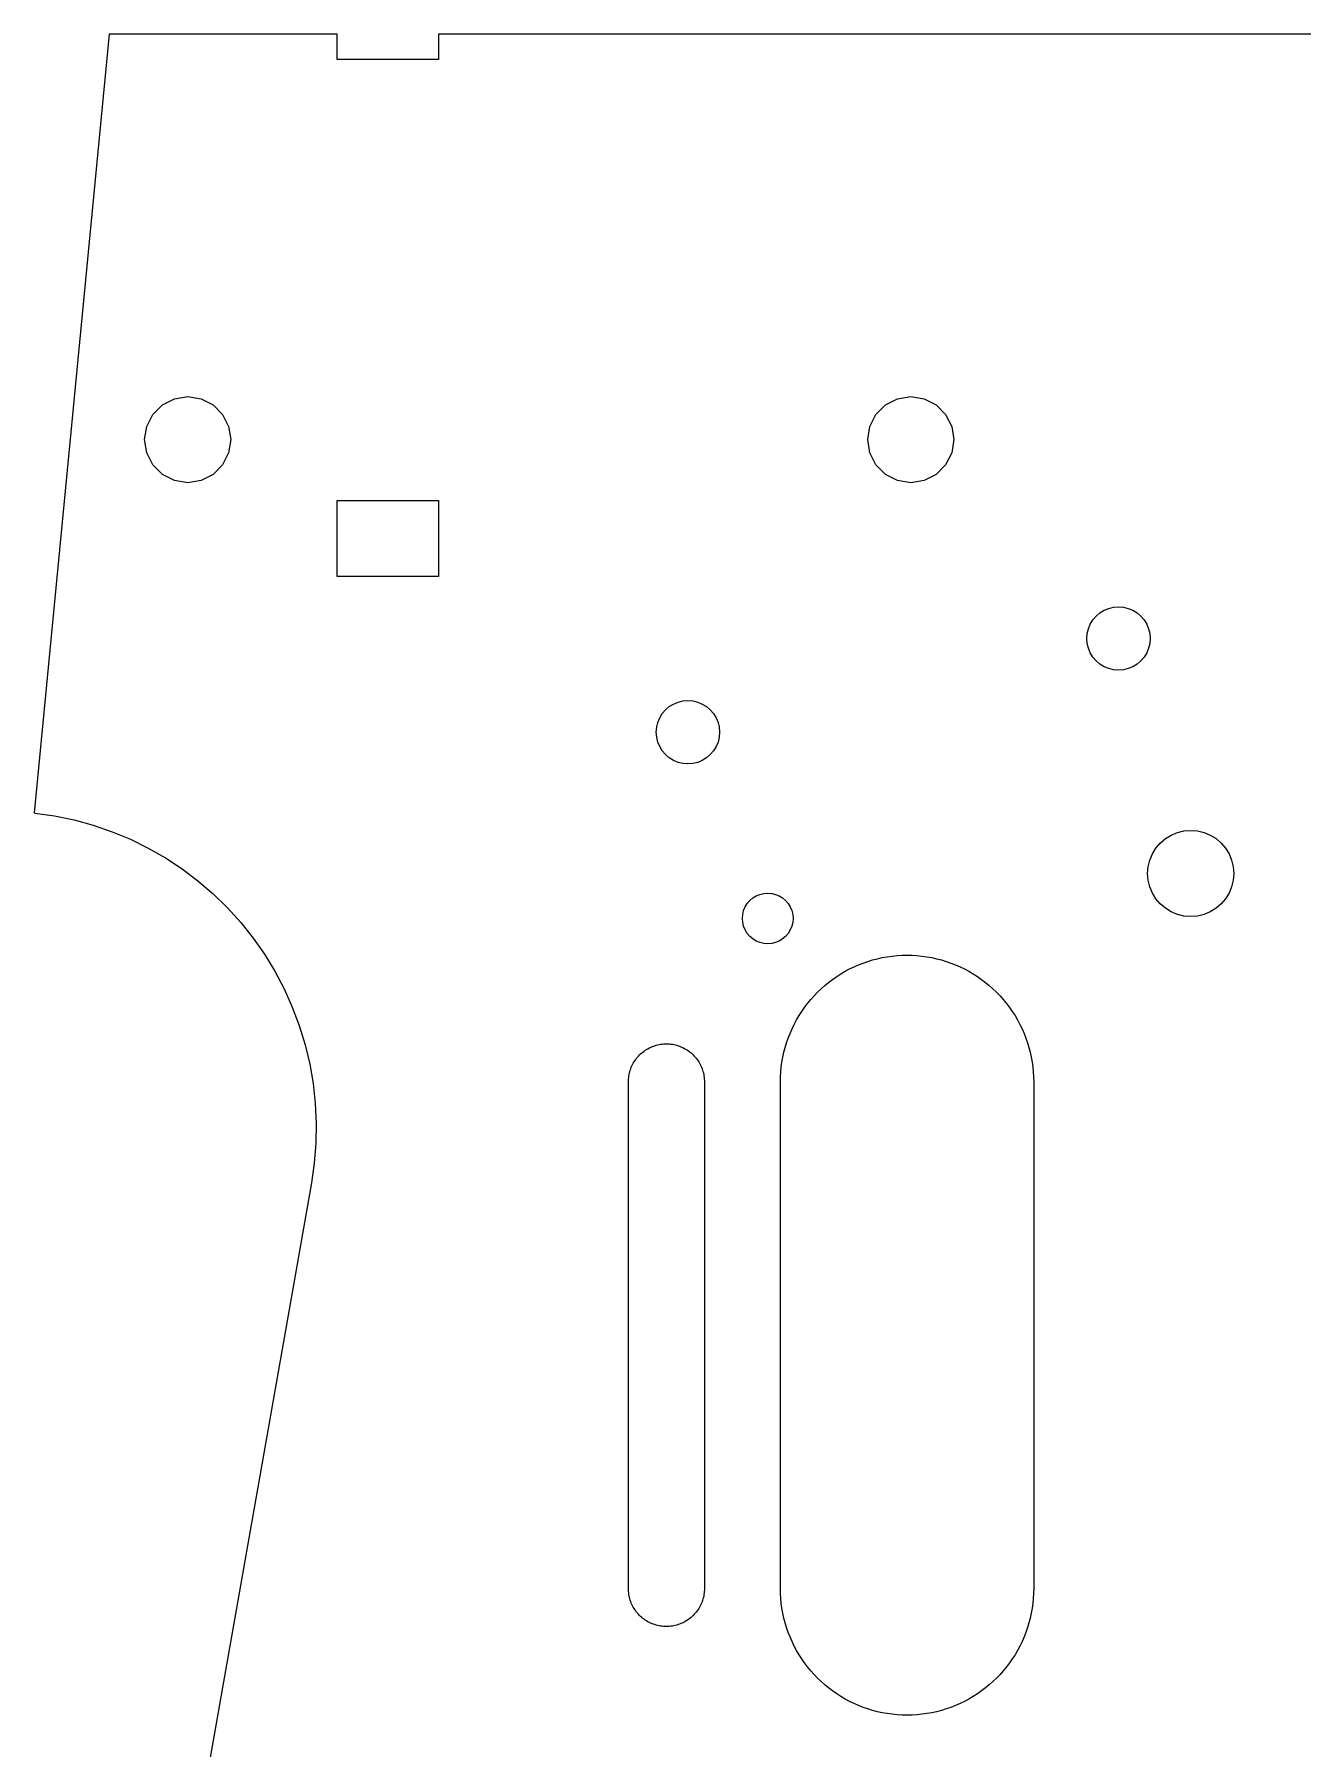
# Model space of a CAD drawing. Header units: metres. Extents: x -71 to 71, y -34 to 98.
# Drawn here: x -67.5 to -17.4, y 30.7 to 98.4 of the extents above; entities that cross this region are included whole.
import ezdxf

# ---------------------------------------------------------------- set-up
doc = ezdxf.new("R2010")
doc.units = ezdxf.units.M

msp = doc.modelspace()

# ---------------------------------------------------------------- linework, layer by layer
for p, q in [((-64.5, 98.401), (-67.4574, 67.6638)), ((-55.5, 98.401), (-64.5, 98.401)), ((-55.5, 97.4), (-55.5, 98.401)), ((55.5, 98.401), (-51.5, 98.401)), ((-51.5, 98.401), (-51.5, 97.4)), ((-51.5, 97.4), (-55.5, 97.4)), ((-62.3992, 83.7753), (-61.9253, 84.0168)), ((-61.9253, 84.0168), (-61.4, 84.1)), ((-61.4, 84.1), (-60.8747, 84.0168)), ((-60.8747, 84.0168), (-60.4008, 83.7753)), ((-33.8492, 83.7753), (-33.3753, 84.0168)), ((-33.3753, 84.0168), (-32.85, 84.1)), ((-32.85, 84.1), (-32.3247, 84.0168)), ((-32.3247, 84.0168), (-31.8508, 83.7753)), ((-63.0168, 82.9253), (-62.7753, 83.3992)), ((-62.7753, 83.3992), (-62.3992, 83.7753)), ((-60.4008, 83.7753), (-60.0247, 83.3992)), ((-60.0247, 83.3992), (-59.7832, 82.9253)), ((-34.4668, 82.9253), (-34.2253, 83.3992)), ((-34.2253, 83.3992), (-33.8492, 83.7753)), ((-31.8508, 83.7753), (-31.4747, 83.3992)), ((-31.4747, 83.3992), (-31.2332, 82.9253)), ((-63.1, 82.4), (-63.0168, 82.9253)), ((-59.7832, 82.9253), (-59.7, 82.4)), ((-34.55, 82.4), (-34.4668, 82.9253)), ((-31.2332, 82.9253), (-31.15, 82.4)), ((-63.0168, 81.8747), (-63.1, 82.4)), ((-59.7, 82.4), (-59.7832, 81.8747)), ((-34.4668, 81.8747), (-34.55, 82.4)), ((-31.15, 82.4), (-31.2332, 81.8747)), ((-62.7753, 81.4008), (-63.0168, 81.8747)), ((-62.3992, 81.0247), (-62.7753, 81.4008)), ((-60.0247, 81.4008), (-60.4008, 81.0247)), ((-59.7832, 81.8747), (-60.0247, 81.4008)), ((-34.2253, 81.4008), (-34.4668, 81.8747)), ((-33.8492, 81.0247), (-34.2253, 81.4008)), ((-31.4747, 81.4008), (-31.8508, 81.0247)), ((-31.2332, 81.8747), (-31.4747, 81.4008)), ((-61.9253, 80.7832), (-62.3992, 81.0247)), ((-61.4, 80.7), (-61.9253, 80.7832)), ((-60.8747, 80.7832), (-61.4, 80.7)), ((-60.4008, 81.0247), (-60.8747, 80.7832)), ((-33.3753, 80.7832), (-33.8492, 81.0247)), ((-32.85, 80.7), (-33.3753, 80.7832)), ((-32.3247, 80.7832), (-32.85, 80.7)), ((-31.8508, 81.0247), (-32.3247, 80.7832)), ((-55.5, 77), (-55.5, 80)), ((-55.5, 80), (-51.5, 80)), ((-51.5, 80), (-51.5, 77)), ((-51.5, 77), (-55.5, 77)), ((-24.8455, 75.7846), (-24.65, 75.8)), ((-24.65, 75.8), (-24.4545, 75.7846)), ((-25.7637, 75.1175), (-25.6613, 75.2847)), ((-25.6613, 75.2847), (-25.5339, 75.4339)), ((-25.5339, 75.4339), (-25.3847, 75.5613)), ((-25.3847, 75.5613), (-25.2175, 75.6637)), ((-25.2175, 75.6637), (-25.0363, 75.7388)), ((-25.0363, 75.7388), (-24.8455, 75.7846)), ((-24.4545, 75.7846), (-24.2637, 75.7388)), ((-24.2637, 75.7388), (-24.0825, 75.6637)), ((-24.0825, 75.6637), (-23.9153, 75.5613)), ((-23.9153, 75.5613), (-23.7661, 75.4339)), ((-23.7661, 75.4339), (-23.6387, 75.2847)), ((-23.6387, 75.2847), (-23.5362, 75.1175)), ((-25.9, 74.55), (-25.8846, 74.7455)), ((-25.8846, 74.3544), (-25.9, 74.55)), ((-25.8846, 74.7455), (-25.8388, 74.9363)), ((-25.8388, 74.9363), (-25.7637, 75.1175)), ((-23.5362, 75.1175), (-23.4612, 74.9363)), ((-23.4612, 74.9363), (-23.4154, 74.7455)), ((-23.4154, 74.7455), (-23.4, 74.55)), ((-23.4, 74.55), (-23.4154, 74.3544)), ((-25.8388, 74.1637), (-25.8846, 74.3544)), ((-25.7637, 73.9825), (-25.8388, 74.1637)), ((-25.6613, 73.8153), (-25.7637, 73.9825)), ((-25.5339, 73.6661), (-25.6613, 73.8153)), ((-23.6387, 73.8153), (-23.7661, 73.6661)), ((-23.5362, 73.9825), (-23.6387, 73.8153)), ((-23.4612, 74.1637), (-23.5362, 73.9825)), ((-23.4154, 74.3544), (-23.4612, 74.1637)), ((-25.3847, 73.5387), (-25.5339, 73.6661)), ((-25.2175, 73.4362), (-25.3847, 73.5387)), ((-25.0363, 73.3612), (-25.2175, 73.4362)), ((-24.8455, 73.3154), (-25.0363, 73.3612)), ((-24.65, 73.3), (-24.8455, 73.3154)), ((-24.4545, 73.3154), (-24.65, 73.3)), ((-24.2637, 73.3612), (-24.4545, 73.3154)), ((-24.0825, 73.4362), (-24.2637, 73.3612)), ((-23.9153, 73.5387), (-24.0825, 73.4362)), ((-23.7661, 73.6661), (-23.9153, 73.5387)), ((-42.5339, 71.7339), (-42.3847, 71.8613)), ((-42.3847, 71.8613), (-42.2175, 71.9637)), ((-42.2175, 71.9637), (-42.0363, 72.0388)), ((-42.0363, 72.0388), (-41.8455, 72.0846)), ((-41.8455, 72.0846), (-41.65, 72.1)), ((-41.65, 72.1), (-41.4545, 72.0846)), ((-41.4545, 72.0846), (-41.2637, 72.0388)), ((-41.2637, 72.0388), (-41.0825, 71.9637)), ((-41.0825, 71.9637), (-40.9153, 71.8613)), ((-40.9153, 71.8613), (-40.7661, 71.7339)), ((-42.8846, 71.0455), (-42.8388, 71.2363)), ((-42.8388, 71.2363), (-42.7637, 71.4175)), ((-42.7637, 71.4175), (-42.6613, 71.5847)), ((-42.6613, 71.5847), (-42.5339, 71.7339)), ((-40.7661, 71.7339), (-40.6387, 71.5847)), ((-40.6387, 71.5847), (-40.5362, 71.4175)), ((-40.5362, 71.4175), (-40.4612, 71.2363)), ((-40.4612, 71.2363), (-40.4154, 71.0455)), ((-42.9, 70.85), (-42.8846, 71.0455)), ((-42.8846, 70.6544), (-42.9, 70.85)), ((-42.8388, 70.4637), (-42.8846, 70.6544)), ((-42.7637, 70.2825), (-42.8388, 70.4637)), ((-40.4612, 70.4637), (-40.5362, 70.2825)), ((-40.4154, 70.6544), (-40.4612, 70.4637)), ((-40.4154, 71.0455), (-40.4, 70.85)), ((-40.4, 70.85), (-40.4154, 70.6544)), ((-42.6613, 70.1153), (-42.7637, 70.2825)), ((-42.5339, 69.9661), (-42.6613, 70.1153)), ((-42.3847, 69.8387), (-42.5339, 69.9661)), ((-42.2175, 69.7362), (-42.3847, 69.8387)), ((-42.0363, 69.6612), (-42.2175, 69.7362)), ((-41.0825, 69.7362), (-41.2637, 69.6612)), ((-40.9153, 69.8387), (-41.0825, 69.7362)), ((-40.7661, 69.9661), (-40.9153, 69.8387)), ((-40.6387, 70.1153), (-40.7661, 69.9661)), ((-40.5362, 70.2825), (-40.6387, 70.1153)), ((-41.8455, 69.6154), (-42.0363, 69.6612)), ((-41.65, 69.6), (-41.8455, 69.6154)), ((-41.4545, 69.6154), (-41.65, 69.6)), ((-41.2637, 69.6612), (-41.4545, 69.6154)), ((-67.4574, 67.6638), (-67.433, 67.6618)), ((-67.433, 67.6618), (-66.6558, 67.5498)), ((-66.6558, 67.5498), (-65.8871, 67.3892)), ((-65.8871, 67.3892), (-65.1301, 67.1807)), ((-65.1301, 67.1807), (-64.3876, 66.925)), ((-64.3876, 66.925), (-63.6626, 66.6233)), ((-63.6626, 66.6233), (-62.958, 66.2766)), ((-23.1753, 66.2742), (-23.0021, 66.4771)), ((-23.0021, 66.4771), (-22.7992, 66.6503)), ((-22.7992, 66.6503), (-22.5718, 66.7897)), ((-22.5718, 66.7897), (-22.3253, 66.8918)), ((-22.3253, 66.8918), (-22.0659, 66.9541)), ((-22.0659, 66.9541), (-21.8, 66.975)), ((-21.8, 66.975), (-21.5341, 66.9541)), ((-21.5341, 66.9541), (-21.2747, 66.8918)), ((-21.2747, 66.8918), (-21.0282, 66.7897)), ((-21.0282, 66.7897), (-20.8008, 66.6503)), ((-20.8008, 66.6503), (-20.5979, 66.4771)), ((-20.5979, 66.4771), (-20.4247, 66.2742)), ((-62.958, 66.2766), (-62.2766, 65.8863)), ((-62.2766, 65.8863), (-61.621, 65.454)), ((-23.4791, 65.5409), (-23.4168, 65.8003)), ((-23.4168, 65.8003), (-23.3147, 66.0468)), ((-23.3147, 66.0468), (-23.1753, 66.2742)), ((-20.4247, 66.2742), (-20.2853, 66.0468)), ((-20.2853, 66.0468), (-20.1832, 65.8003)), ((-20.1832, 65.8003), (-20.1209, 65.5409)), ((-61.621, 65.454), (-60.9939, 64.9814)), ((-60.9939, 64.9814), (-60.3976, 64.4704)), ((-23.5, 65.275), (-23.4791, 65.5409)), ((-23.4791, 65.009), (-23.5, 65.275)), ((-23.4168, 64.7497), (-23.4791, 65.009)), ((-20.1209, 65.009), (-20.1832, 64.7497)), ((-20.1209, 65.5409), (-20.1, 65.275)), ((-20.1, 65.275), (-20.1209, 65.009)), ((-60.3976, 64.4704), (-59.8347, 63.923)), ((-39.2071, 64.2071), (-39.0878, 64.309)), ((-39.0878, 64.309), (-38.954, 64.391)), ((-38.954, 64.391), (-38.809, 64.451)), ((-38.809, 64.451), (-38.6564, 64.4877)), ((-38.6564, 64.4877), (-38.5, 64.5)), ((-38.5, 64.5), (-38.3436, 64.4877)), ((-38.3436, 64.4877), (-38.191, 64.451)), ((-38.191, 64.451), (-38.046, 64.391)), ((-38.046, 64.391), (-37.9122, 64.309)), ((-37.9122, 64.309), (-37.7929, 64.2071)), ((-23.3147, 64.5032), (-23.4168, 64.7497)), ((-23.1753, 64.2758), (-23.3147, 64.5032)), ((-20.2853, 64.5032), (-20.4247, 64.2758)), ((-20.1832, 64.7497), (-20.2853, 64.5032)), ((-59.8347, 63.923), (-59.3072, 63.3412)), ((-39.5, 63.5), (-39.4877, 63.6564)), ((-39.4877, 63.6564), (-39.451, 63.809)), ((-39.451, 63.809), (-39.391, 63.954)), ((-39.391, 63.954), (-39.309, 64.0878)), ((-39.309, 64.0878), (-39.2071, 64.2071)), ((-37.7929, 64.2071), (-37.691, 64.0878)), ((-37.691, 64.0878), (-37.609, 63.954)), ((-37.609, 63.954), (-37.5489, 63.809)), ((-37.5489, 63.809), (-37.5123, 63.6564)), ((-37.5123, 63.6564), (-37.5, 63.5)), ((-23.0021, 64.0729), (-23.1753, 64.2758)), ((-22.7992, 63.8997), (-23.0021, 64.0729)), ((-22.5718, 63.7603), (-22.7992, 63.8997)), ((-22.3253, 63.6582), (-22.5718, 63.7603)), ((-22.0659, 63.5959), (-22.3253, 63.6582)), ((-21.2747, 63.6582), (-21.5341, 63.5959)), ((-21.0282, 63.7603), (-21.2747, 63.6582)), ((-20.8008, 63.8997), (-21.0282, 63.7603)), ((-20.5979, 64.0729), (-20.8008, 63.8997)), ((-20.4247, 64.2758), (-20.5979, 64.0729)), ((-59.3072, 63.3412), (-58.8173, 62.7275)), ((-39.4877, 63.3436), (-39.5, 63.5)), ((-39.451, 63.191), (-39.4877, 63.3436)), ((-39.391, 63.046), (-39.451, 63.191)), ((-39.309, 62.9122), (-39.391, 63.046)), ((-37.609, 63.046), (-37.691, 62.9122)), ((-37.5489, 63.191), (-37.609, 63.046)), ((-37.5123, 63.3436), (-37.5489, 63.191)), ((-37.5, 63.5), (-37.5123, 63.3436)), ((-21.8, 63.575), (-22.0659, 63.5959)), ((-21.5341, 63.5959), (-21.8, 63.575)), ((-58.8173, 62.7275), (-58.3669, 62.0843)), ((-39.2071, 62.7929), (-39.309, 62.9122)), ((-39.0878, 62.691), (-39.2071, 62.7929)), ((-38.954, 62.609), (-39.0878, 62.691)), ((-38.809, 62.5489), (-38.954, 62.609)), ((-38.6564, 62.5123), (-38.809, 62.5489)), ((-38.5, 62.5), (-38.6564, 62.5123)), ((-38.3436, 62.5123), (-38.5, 62.5)), ((-38.191, 62.5489), (-38.3436, 62.5123)), ((-38.046, 62.609), (-38.191, 62.5489)), ((-37.9122, 62.691), (-38.046, 62.609)), ((-37.7929, 62.7929), (-37.9122, 62.691)), ((-37.691, 62.9122), (-37.7929, 62.7929)), ((-58.3669, 62.0843), (-57.9577, 61.414)), ((-35.2699, 61.505), (-35.0933, 61.5907)), ((-35.0933, 61.5907), (-34.9134, 61.6694)), ((-34.9134, 61.6694), (-34.7306, 61.741)), ((-34.7306, 61.741), (-34.5451, 61.8053)), ((-34.5451, 61.8053), (-34.3572, 61.8623)), ((-34.3572, 61.8623), (-34.1672, 61.9118)), ((-34.1672, 61.9118), (-33.9754, 61.9539)), ((-33.9754, 61.9539), (-33.7822, 61.9884)), ((-33.7822, 61.9884), (-33.5877, 62.0153)), ((-33.5877, 62.0153), (-33.3923, 62.0346)), ((-33.3923, 62.0346), (-33.1963, 62.0461)), ((-33.1963, 62.0461), (-33, 62.05)), ((-33, 62.05), (-32.8037, 62.0461)), ((-32.8037, 62.0461), (-32.6077, 62.0346)), ((-32.6077, 62.0346), (-32.4123, 62.0153)), ((-32.4123, 62.0153), (-32.2178, 61.9884)), ((-32.2178, 61.9884), (-32.0245, 61.9539)), ((-32.0245, 61.9539), (-31.8328, 61.9118)), ((-31.8328, 61.9118), (-31.6428, 61.8623)), ((-31.6428, 61.8623), (-31.4549, 61.8053)), ((-31.4549, 61.8053), (-31.2694, 61.741)), ((-31.2694, 61.741), (-31.0866, 61.6694)), ((-31.0866, 61.6694), (-30.9067, 61.5907)), ((-30.9067, 61.5907), (-30.73, 61.505)), ((-57.9577, 61.414), (-57.5915, 60.7194)), ((-36.2472, 60.852), (-36.0955, 60.9766)), ((-36.0955, 60.9766), (-35.9389, 61.0951)), ((-35.9389, 61.0951), (-35.7778, 61.2073)), ((-35.7778, 61.2073), (-35.6125, 61.3132)), ((-35.6125, 61.3132), (-35.4431, 61.4125)), ((-35.4431, 61.4125), (-35.2699, 61.505)), ((-30.73, 61.505), (-30.5569, 61.4125)), ((-30.5569, 61.4125), (-30.3875, 61.3132)), ((-30.3875, 61.3132), (-30.2221, 61.2073)), ((-30.2221, 61.2073), (-30.0611, 61.0951)), ((-30.0611, 61.0951), (-29.9045, 60.9766)), ((-29.9045, 60.9766), (-29.7527, 60.852)), ((-57.5915, 60.7194), (-57.2696, 60.0031)), ((-36.9266, 60.1455), (-36.802, 60.2972)), ((-36.802, 60.2972), (-36.6716, 60.444)), ((-36.6716, 60.444), (-36.5355, 60.5855)), ((-36.5355, 60.5855), (-36.394, 60.7216)), ((-36.394, 60.7216), (-36.2472, 60.852)), ((-29.7527, 60.852), (-29.606, 60.7216)), ((-29.606, 60.7216), (-29.4645, 60.5855)), ((-29.4645, 60.5855), (-29.3284, 60.444)), ((-29.3284, 60.444), (-29.198, 60.2972)), ((-29.198, 60.2972), (-29.0734, 60.1455)), ((-57.2696, 60.0031), (-56.9933, 59.2681)), ((-37.3625, 59.4931), (-37.2632, 59.6625)), ((-37.2632, 59.6625), (-37.1573, 59.8279)), ((-37.1573, 59.8279), (-37.0451, 59.9889)), ((-37.0451, 59.9889), (-36.9266, 60.1455)), ((-29.0734, 60.1455), (-28.9549, 59.9889)), ((-28.9549, 59.9889), (-28.8427, 59.8279)), ((-28.8427, 59.8279), (-28.7368, 59.6625)), ((-28.7368, 59.6625), (-28.6375, 59.4931)), ((-56.9933, 59.2681), (-56.7637, 58.5171)), ((-37.6909, 58.7806), (-37.6194, 58.9634)), ((-37.6194, 58.9634), (-37.5407, 59.1433)), ((-37.5407, 59.1433), (-37.455, 59.3199)), ((-37.455, 59.3199), (-37.3625, 59.4931)), ((-28.6375, 59.4931), (-28.545, 59.3199)), ((-28.545, 59.3199), (-28.4593, 59.1433)), ((-28.4593, 59.1433), (-28.3806, 58.9634)), ((-28.3806, 58.9634), (-28.309, 58.7806)), ((-56.7637, 58.5171), (-56.5817, 57.7532)), ((-43.4742, 58.1906), (-43.4286, 58.228)), ((-43.4286, 58.228), (-43.3817, 58.2635)), ((-43.3817, 58.2635), (-43.3333, 58.2972)), ((-43.3333, 58.2972), (-43.2837, 58.3289)), ((-43.2837, 58.3289), (-43.2329, 58.3587)), ((-43.2329, 58.3587), (-43.181, 58.3865)), ((-43.181, 58.3865), (-43.128, 58.4122)), ((-43.128, 58.4122), (-43.074, 58.4358)), ((-43.074, 58.4358), (-43.0192, 58.4573)), ((-43.0192, 58.4573), (-42.9635, 58.4766)), ((-42.9635, 58.4766), (-42.9072, 58.4937)), ((-42.9072, 58.4937), (-42.8502, 58.5085)), ((-42.8502, 58.5085), (-42.7926, 58.5212)), ((-42.7926, 58.5212), (-42.7346, 58.5315)), ((-42.7346, 58.5315), (-42.6763, 58.5396)), ((-42.6763, 58.5396), (-42.6177, 58.5454)), ((-42.6177, 58.5454), (-42.5589, 58.5488)), ((-42.5589, 58.5488), (-42.5, 58.55)), ((-42.5, 58.55), (-42.4411, 58.5488)), ((-42.4411, 58.5488), (-42.3823, 58.5454)), ((-42.3823, 58.5454), (-42.3237, 58.5396)), ((-42.3237, 58.5396), (-42.2653, 58.5315)), ((-42.2653, 58.5315), (-42.2074, 58.5212)), ((-42.2074, 58.5212), (-42.1498, 58.5085)), ((-42.1498, 58.5085), (-42.0928, 58.4937)), ((-42.0928, 58.4937), (-42.0365, 58.4766)), ((-42.0365, 58.4766), (-41.9808, 58.4573)), ((-41.9808, 58.4573), (-41.926, 58.4358)), ((-41.926, 58.4358), (-41.872, 58.4122)), ((-41.872, 58.4122), (-41.819, 58.3865)), ((-41.819, 58.3865), (-41.7671, 58.3587)), ((-41.7671, 58.3587), (-41.7162, 58.3289)), ((-41.7162, 58.3289), (-41.6666, 58.2972)), ((-41.6666, 58.2972), (-41.6183, 58.2635)), ((-41.6183, 58.2635), (-41.5714, 58.228)), ((-41.5714, 58.228), (-41.5258, 58.1906)), ((-37.9039, 58.0254), (-37.8618, 58.2172)), ((-37.8618, 58.2172), (-37.8123, 58.4072)), ((-37.8123, 58.4072), (-37.7553, 58.5951)), ((-37.7553, 58.5951), (-37.6909, 58.7806)), ((-28.309, 58.7806), (-28.2447, 58.5951)), ((-28.2447, 58.5951), (-28.1877, 58.4072)), ((-28.1877, 58.4072), (-28.1381, 58.2172)), ((-28.1381, 58.2172), (-28.0961, 58.0254)), ((-56.5817, 57.7532), (-56.448, 56.9794)), ((-43.9266, 57.5135), (-43.9073, 57.5692)), ((-43.9073, 57.5692), (-43.8858, 57.624)), ((-43.8858, 57.624), (-43.8622, 57.678)), ((-43.8622, 57.678), (-43.8365, 57.731)), ((-43.8365, 57.731), (-43.8087, 57.7829)), ((-43.8087, 57.7829), (-43.7789, 57.8337)), ((-43.7789, 57.8337), (-43.7472, 57.8833)), ((-43.7472, 57.8833), (-43.7135, 57.9317)), ((-43.7135, 57.9317), (-43.678, 57.9786)), ((-43.678, 57.9786), (-43.6406, 58.0242)), ((-43.6406, 58.0242), (-43.6015, 58.0682)), ((-43.6015, 58.0682), (-43.5607, 58.1107)), ((-43.5607, 58.1107), (-43.5182, 58.1515)), ((-43.5182, 58.1515), (-43.4742, 58.1906)), ((-41.5258, 58.1906), (-41.4818, 58.1515)), ((-41.4818, 58.1515), (-41.4393, 58.1107)), ((-41.4393, 58.1107), (-41.3985, 58.0682)), ((-41.3985, 58.0682), (-41.3594, 58.0242)), ((-41.3594, 58.0242), (-41.322, 57.9786)), ((-41.322, 57.9786), (-41.2865, 57.9317)), ((-41.2865, 57.9317), (-41.2528, 57.8833)), ((-41.2528, 57.8833), (-41.221, 57.8337)), ((-41.221, 57.8337), (-41.1913, 57.7829)), ((-41.1913, 57.7829), (-41.1635, 57.731)), ((-41.1635, 57.731), (-41.1378, 57.678)), ((-41.1378, 57.678), (-41.1142, 57.624)), ((-41.1142, 57.624), (-41.0927, 57.5692)), ((-41.0927, 57.5692), (-41.0734, 57.5135)), ((-37.9846, 57.4423), (-37.9653, 57.6377)), ((-37.9653, 57.6377), (-37.9384, 57.8322)), ((-37.9384, 57.8322), (-37.9039, 58.0254)), ((-28.0961, 58.0254), (-28.0616, 57.8322)), ((-28.0616, 57.8322), (-28.0347, 57.6377)), ((-28.0347, 57.6377), (-28.0154, 57.4423)), ((-56.448, 56.9794), (-56.3632, 56.1987)), ((-44, 57.05), (-43.9988, 57.1089)), ((-44, 37.05), (-44, 57.05)), ((-43.9988, 57.1089), (-43.9954, 57.1677)), ((-43.9954, 57.1677), (-43.9896, 57.2263)), ((-43.9896, 57.2263), (-43.9815, 57.2846)), ((-43.9815, 57.2846), (-43.9712, 57.3426)), ((-43.9712, 57.3426), (-43.9585, 57.4002)), ((-43.9585, 57.4002), (-43.9437, 57.4572)), ((-43.9437, 57.4572), (-43.9266, 57.5135)), ((-41.0734, 57.5135), (-41.0563, 57.4572)), ((-41.0563, 57.4572), (-41.0414, 57.4002)), ((-41.0414, 57.4002), (-41.0288, 57.3426)), ((-41.0288, 57.3426), (-41.0185, 57.2846)), ((-41.0185, 57.2846), (-41.0104, 57.2263)), ((-41.0104, 57.2263), (-41.0046, 57.1677)), ((-41.0046, 57.1677), (-41.0011, 57.1089)), ((-41.0011, 57.1089), (-41, 57.05)), ((-41, 57.05), (-41, 37.05)), ((-38, 57.05), (-37.9961, 57.2463)), ((-38, 37.05), (-38, 57.05)), ((-37.9961, 57.2463), (-37.9846, 57.4423)), ((-28.0154, 57.4423), (-28.0038, 57.2463)), ((-28.0038, 57.2463), (-28, 57.05)), ((-28, 57.05), (-28, 37.05)), ((-56.3632, 56.1987), (-56.3276, 55.4142)), ((-56.3276, 55.4142), (-56.3413, 54.6291)), ((-56.3413, 54.6291), (-56.4043, 53.8464)), ((-56.4043, 53.8464), (-56.5163, 53.0691)), ((-56.5163, 53.0691), (-63.5278, 13.3048)), ((-43.9988, 36.9911), (-44, 37.05)), ((-43.9954, 36.9323), (-43.9988, 36.9911)), ((-43.9896, 36.8737), (-43.9954, 36.9323)), ((-43.9815, 36.8153), (-43.9896, 36.8737)), ((-43.9712, 36.7574), (-43.9815, 36.8153)), ((-43.9585, 36.6998), (-43.9712, 36.7574)), ((-43.9437, 36.6428), (-43.9585, 36.6998)), ((-43.9266, 36.5865), (-43.9437, 36.6428)), ((-43.9073, 36.5308), (-43.9266, 36.5865)), ((-41.0734, 36.5865), (-41.0927, 36.5308)), ((-41.0563, 36.6428), (-41.0734, 36.5865)), ((-41.0414, 36.6998), (-41.0563, 36.6428)), ((-41.0288, 36.7574), (-41.0414, 36.6998)), ((-41.0185, 36.8153), (-41.0288, 36.7574)), ((-41.0104, 36.8737), (-41.0185, 36.8153)), ((-41.0046, 36.9323), (-41.0104, 36.8737)), ((-41.0011, 36.9911), (-41.0046, 36.9323)), ((-41, 37.05), (-41.0011, 36.9911)), ((-37.9961, 36.8537), (-38, 37.05)), ((-37.9846, 36.6577), (-37.9961, 36.8537)), ((-37.9653, 36.4623), (-37.9846, 36.6577)), ((-28.0154, 36.6577), (-28.0347, 36.4623)), ((-28.0038, 36.8537), (-28.0154, 36.6577)), ((-28, 37.05), (-28.0038, 36.8537)), ((-43.8858, 36.476), (-43.9073, 36.5308)), ((-43.8622, 36.422), (-43.8858, 36.476)), ((-43.8365, 36.369), (-43.8622, 36.422)), ((-43.8087, 36.3171), (-43.8365, 36.369)), ((-43.7789, 36.2663), (-43.8087, 36.3171)), ((-43.7472, 36.2166), (-43.7789, 36.2663)), ((-43.7135, 36.1683), (-43.7472, 36.2166)), ((-43.678, 36.1214), (-43.7135, 36.1683)), ((-43.6406, 36.0758), (-43.678, 36.1214)), ((-43.6015, 36.0318), (-43.6406, 36.0758)), ((-43.5607, 35.9893), (-43.6015, 36.0318)), ((-43.5182, 35.9485), (-43.5607, 35.9893)), ((-43.4742, 35.9094), (-43.5182, 35.9485)), ((-43.4286, 35.872), (-43.4742, 35.9094)), ((-43.3817, 35.8365), (-43.4286, 35.872)), ((-41.5714, 35.872), (-41.6183, 35.8365)), ((-41.5258, 35.9094), (-41.5714, 35.872)), ((-41.4818, 35.9485), (-41.5258, 35.9094)), ((-41.4393, 35.9893), (-41.4818, 35.9485)), ((-41.3985, 36.0318), (-41.4393, 35.9893)), ((-41.3594, 36.0758), (-41.3985, 36.0318)), ((-41.322, 36.1214), (-41.3594, 36.0758)), ((-41.2865, 36.1683), (-41.322, 36.1214)), ((-41.2528, 36.2166), (-41.2865, 36.1683)), ((-41.221, 36.2663), (-41.2528, 36.2166)), ((-41.1913, 36.3171), (-41.221, 36.2663)), ((-41.1635, 36.369), (-41.1913, 36.3171)), ((-41.1378, 36.422), (-41.1635, 36.369)), ((-41.1142, 36.476), (-41.1378, 36.422)), ((-41.0927, 36.5308), (-41.1142, 36.476)), ((-37.9384, 36.2678), (-37.9653, 36.4623)), ((-37.9039, 36.0745), (-37.9384, 36.2678)), ((-37.8618, 35.8828), (-37.9039, 36.0745)), ((-37.8123, 35.6928), (-37.8618, 35.8828)), ((-28.1381, 35.8828), (-28.1877, 35.6928)), ((-28.0961, 36.0745), (-28.1381, 35.8828)), ((-28.0616, 36.2678), (-28.0961, 36.0745)), ((-28.0347, 36.4623), (-28.0616, 36.2678)), ((-43.3333, 35.8028), (-43.3817, 35.8365)), ((-43.2837, 35.771), (-43.3333, 35.8028)), ((-43.2329, 35.7412), (-43.2837, 35.771)), ((-43.181, 35.7135), (-43.2329, 35.7412)), ((-43.128, 35.6878), (-43.181, 35.7135)), ((-43.074, 35.6642), (-43.128, 35.6878)), ((-43.0192, 35.6427), (-43.074, 35.6642)), ((-42.9635, 35.6234), (-43.0192, 35.6427)), ((-42.9072, 35.6063), (-42.9635, 35.6234)), ((-42.8502, 35.5914), (-42.9072, 35.6063)), ((-42.7926, 35.5788), (-42.8502, 35.5914)), ((-42.7346, 35.5685), (-42.7926, 35.5788)), ((-42.6763, 35.5604), (-42.7346, 35.5685)), ((-42.6177, 35.5546), (-42.6763, 35.5604)), ((-42.5589, 35.5511), (-42.6177, 35.5546)), ((-42.5, 35.55), (-42.5589, 35.5511)), ((-42.4411, 35.5511), (-42.5, 35.55)), ((-42.3823, 35.5546), (-42.4411, 35.5511)), ((-42.3237, 35.5604), (-42.3823, 35.5546)), ((-42.2653, 35.5685), (-42.3237, 35.5604)), ((-42.2074, 35.5788), (-42.2653, 35.5685)), ((-42.1498, 35.5914), (-42.2074, 35.5788)), ((-42.0928, 35.6063), (-42.1498, 35.5914)), ((-42.0365, 35.6234), (-42.0928, 35.6063)), ((-41.9808, 35.6427), (-42.0365, 35.6234)), ((-41.926, 35.6642), (-41.9808, 35.6427)), ((-41.872, 35.6878), (-41.926, 35.6642)), ((-41.819, 35.7135), (-41.872, 35.6878)), ((-41.7671, 35.7412), (-41.819, 35.7135)), ((-41.7162, 35.771), (-41.7671, 35.7412)), ((-41.6666, 35.8028), (-41.7162, 35.771)), ((-41.6183, 35.8365), (-41.6666, 35.8028)), ((-37.7553, 35.5049), (-37.8123, 35.6928)), ((-37.6909, 35.3194), (-37.7553, 35.5049)), ((-37.6194, 35.1366), (-37.6909, 35.3194)), ((-28.309, 35.3194), (-28.3806, 35.1366)), ((-28.2447, 35.5049), (-28.309, 35.3194)), ((-28.1877, 35.6928), (-28.2447, 35.5049)), ((-37.5407, 34.9567), (-37.6194, 35.1366)), ((-37.455, 34.78), (-37.5407, 34.9567)), ((-37.3625, 34.6069), (-37.455, 34.78)), ((-37.2632, 34.4375), (-37.3625, 34.6069)), ((-28.6375, 34.6069), (-28.7368, 34.4375)), ((-28.545, 34.78), (-28.6375, 34.6069)), ((-28.4593, 34.9567), (-28.545, 34.78)), ((-28.3806, 35.1366), (-28.4593, 34.9567)), ((-37.1573, 34.2721), (-37.2632, 34.4375)), ((-37.0451, 34.1111), (-37.1573, 34.2721)), ((-36.9266, 33.9545), (-37.0451, 34.1111)), ((-36.802, 33.8027), (-36.9266, 33.9545)), ((-29.0734, 33.9545), (-29.198, 33.8027)), ((-28.9549, 34.1111), (-29.0734, 33.9545)), ((-28.8427, 34.2721), (-28.9549, 34.1111)), ((-28.7368, 34.4375), (-28.8427, 34.2721)), ((-36.6716, 33.656), (-36.802, 33.8027)), ((-36.5355, 33.5145), (-36.6716, 33.656)), ((-36.394, 33.3784), (-36.5355, 33.5145)), ((-36.2472, 33.248), (-36.394, 33.3784)), ((-36.0955, 33.1234), (-36.2472, 33.248)), ((-29.7527, 33.248), (-29.9045, 33.1234)), ((-29.606, 33.3784), (-29.7527, 33.248)), ((-29.4645, 33.5145), (-29.606, 33.3784)), ((-29.3284, 33.656), (-29.4645, 33.5145)), ((-29.198, 33.8027), (-29.3284, 33.656)), ((-35.9389, 33.0049), (-36.0955, 33.1234)), ((-35.7778, 32.8926), (-35.9389, 33.0049)), ((-35.6125, 32.7868), (-35.7778, 32.8926)), ((-35.4431, 32.6875), (-35.6125, 32.7868)), ((-35.2699, 32.595), (-35.4431, 32.6875)), ((-35.0933, 32.5093), (-35.2699, 32.595)), ((-34.9134, 32.4306), (-35.0933, 32.5093)), ((-30.9067, 32.5093), (-31.0866, 32.4306)), ((-30.73, 32.595), (-30.9067, 32.5093)), ((-30.5569, 32.6875), (-30.73, 32.595)), ((-30.3875, 32.7868), (-30.5569, 32.6875)), ((-30.2221, 32.8926), (-30.3875, 32.7868)), ((-30.0611, 33.0049), (-30.2221, 32.8926)), ((-29.9045, 33.1234), (-30.0611, 33.0049)), ((-34.7306, 32.359), (-34.9134, 32.4306)), ((-34.5451, 32.2947), (-34.7306, 32.359)), ((-34.3572, 32.2377), (-34.5451, 32.2947)), ((-34.1672, 32.1881), (-34.3572, 32.2377)), ((-33.9754, 32.1461), (-34.1672, 32.1881)), ((-33.7822, 32.1116), (-33.9754, 32.1461)), ((-33.5877, 32.0847), (-33.7822, 32.1116)), ((-33.3923, 32.0654), (-33.5877, 32.0847)), ((-33.1963, 32.0538), (-33.3923, 32.0654)), ((-33, 32.05), (-33.1963, 32.0538)), ((-32.8037, 32.0538), (-33, 32.05)), ((-32.6077, 32.0654), (-32.8037, 32.0538)), ((-32.4123, 32.0847), (-32.6077, 32.0654)), ((-32.2178, 32.1116), (-32.4123, 32.0847)), ((-32.0245, 32.1461), (-32.2178, 32.1116)), ((-31.8328, 32.1881), (-32.0245, 32.1461)), ((-31.6428, 32.2377), (-31.8328, 32.1881)), ((-31.4549, 32.2947), (-31.6428, 32.2377)), ((-31.2694, 32.359), (-31.4549, 32.2947)), ((-31.0866, 32.4306), (-31.2694, 32.359))]:
    msp.add_line(p, q)

doc.saveas('drawing.dxf')
